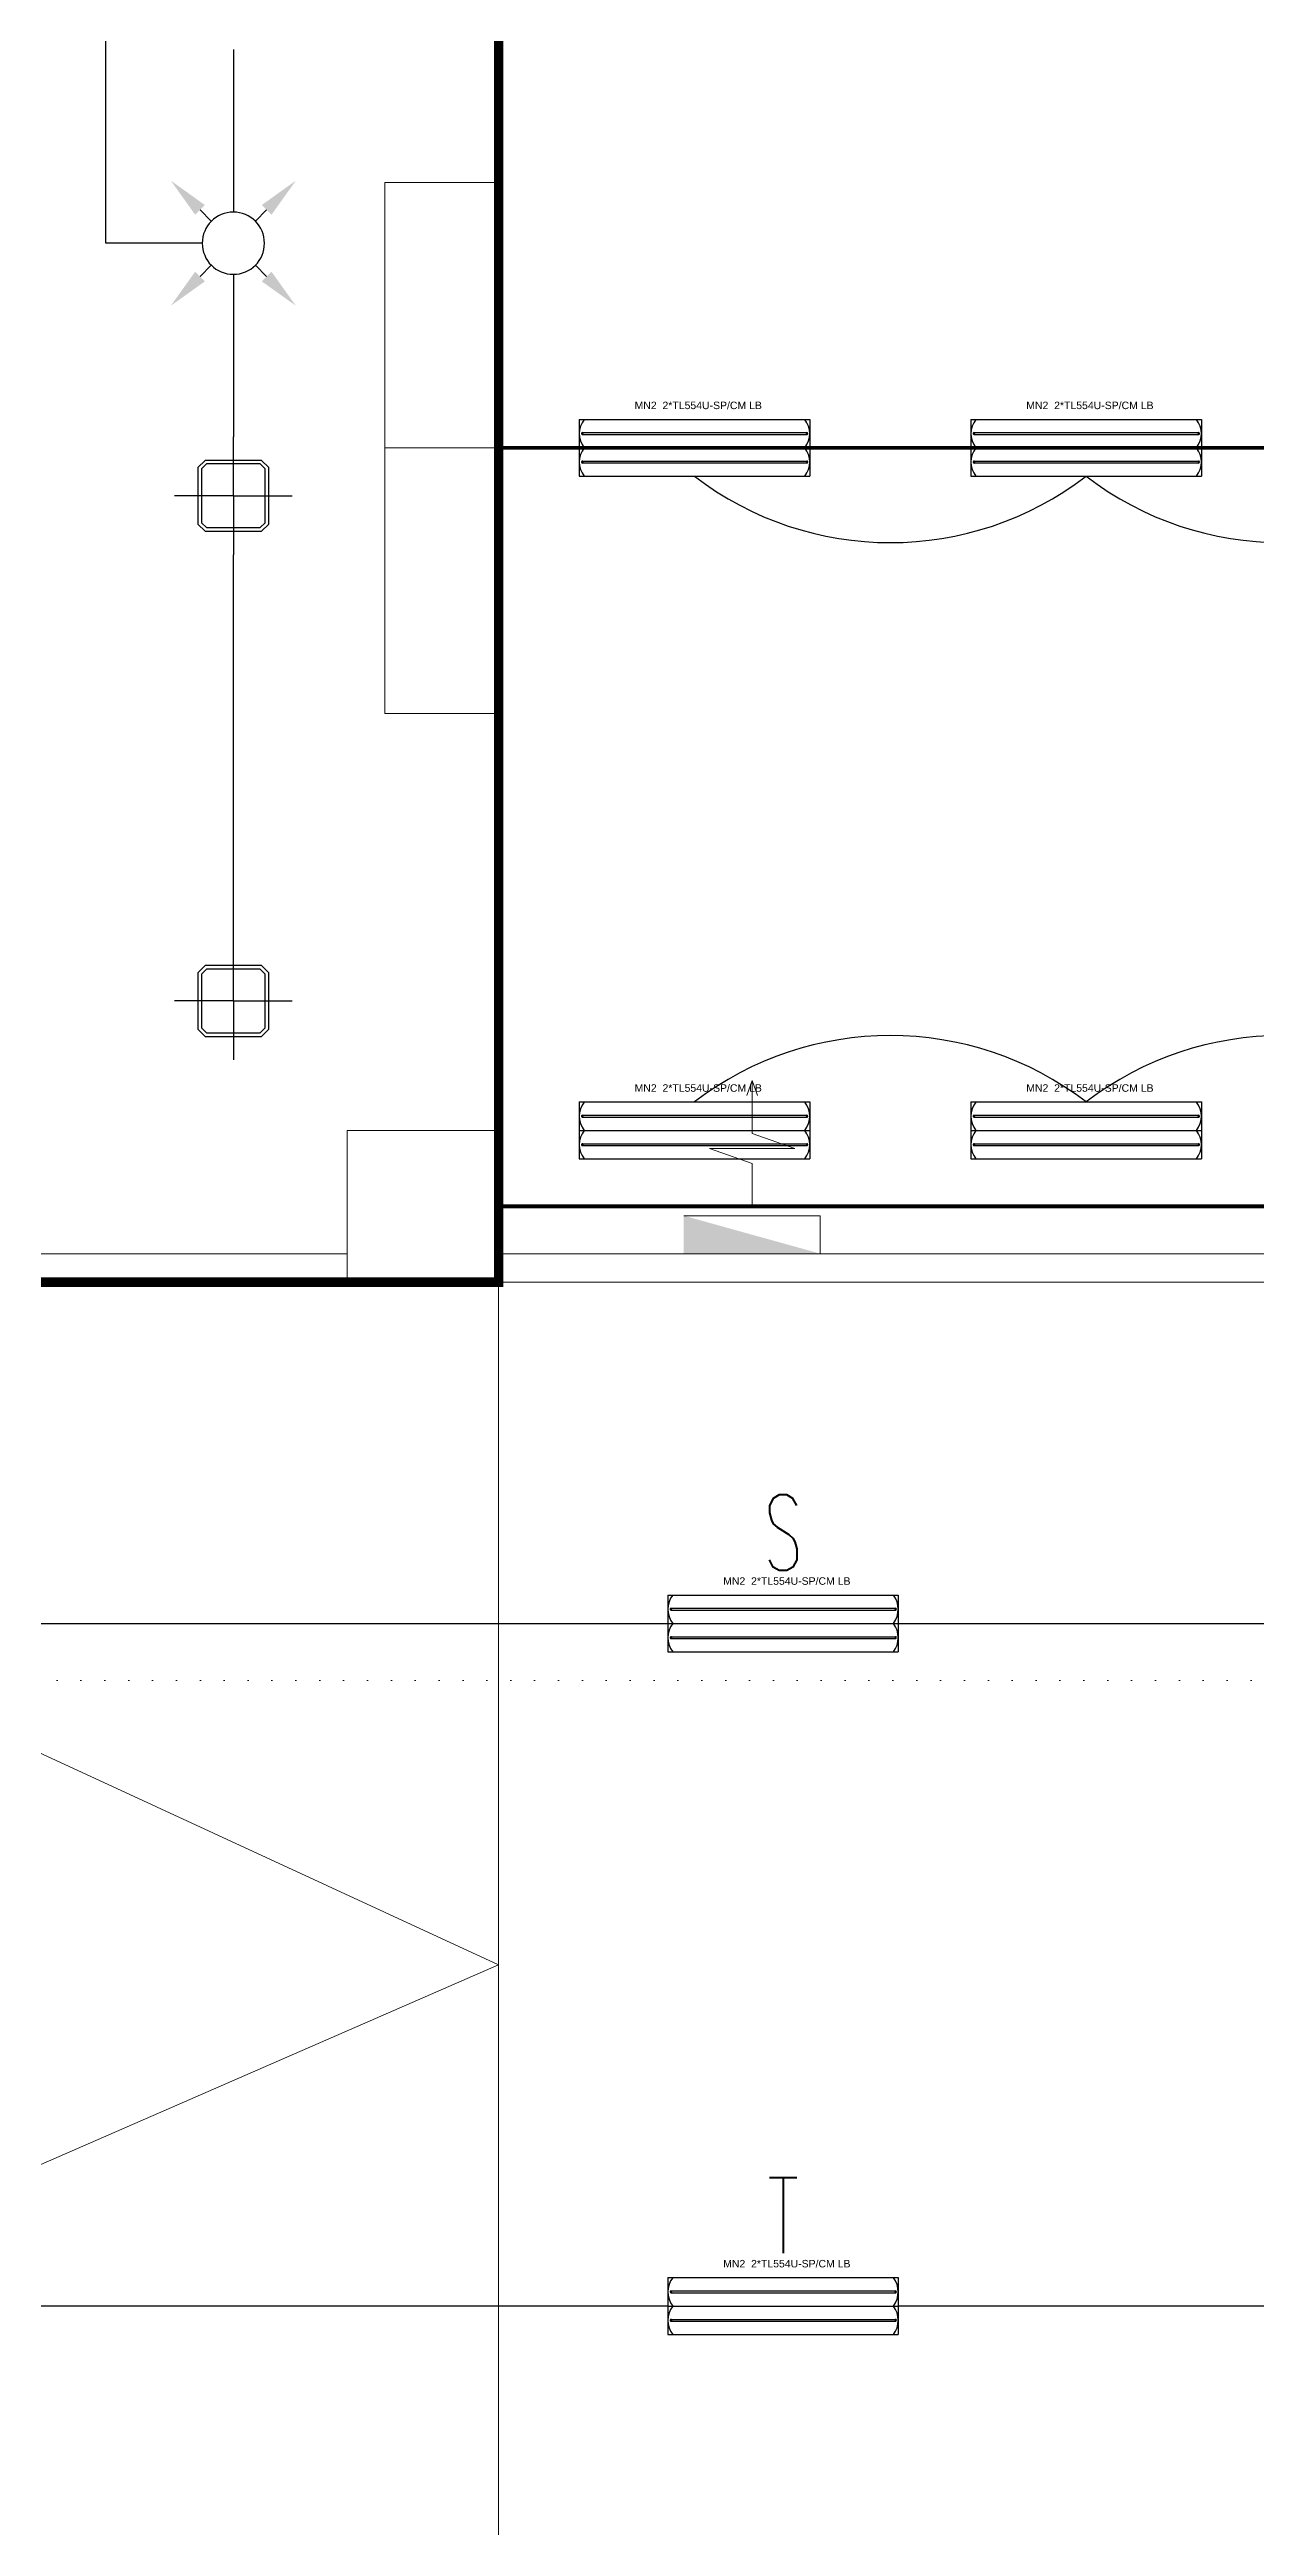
# Model space of a CAD drawing. Header units: metres. Extents: x -13316 to 152404, y -3899 to 30226.
# Drawn here: x 57723 to 58359, y 464 to 1770 of the extents above; entities that cross this region are included whole.
import ezdxf
from ezdxf.enums import TextEntityAlignment as Align

# ---------------------------------------------------------------- set-up
doc = ezdxf.new("R2010")
doc.units = ezdxf.units.M
doc.header["$LTSCALE"] = 100
doc.header["$MEASUREMENT"] = 0
doc.linetypes.add('DOT2', pattern=[0.125, 0, -0.125])
doc.linetypes.add('HIDDEN', pattern=[0.375, 0.25, -0.125])
doc.layers.get('0').update_dxf_attribs({"color": 9, "lineweight": 9})
for name, color, linetype, lineweight in [('00', 9, 'Continuous', 9), ('01', 9, 'Continuous', 9), ('05', 9, 'Continuous', 9), ('06D', 9, 'Continuous', 9), ('20', 9, 'DOT2', 9), ('32-ekipman', 9, 'Continuous', 9), ('E-2x18(W) PL DOWNLIGHT ARMATÜR (SIVAÜSTÜ)', 7, 'Continuous', 30), ('E-2x54 W SIVAÜSTÜ FLUORESAN YÜKSEK TAVAN ARMATÜRÜ', 7, 'Continuous', 30), ('E-KABLO', 7, 'Continuous', 30), ('E-LINYE', 7, 'Continuous', 30), ('E-TAVAN TİPİ 360° VARLIK SENSÖRÜ (ALGILAMA ÇAPI 10 14 m)', 7, 'Continuous', 30)]:
    doc.layers.add(name, color=color, linetype=linetype, lineweight=lineweight)
doc.styles.add('Arial', font='arial.ttf', dxfattribs={"height": 2.5})
doc.styles.add('E-YAZI', font='txttw.shx')

# ---------------------------------------------------------------- blocks, each defined once
blk = doc.blocks.new('2x54 W SIVAÜSTÜ FLUORESAN YÜKSEK TAVAN ARMATÜRÜ')
at = {"layer": 'E-2x54 W SIVAÜSTÜ FLUORESAN YÜKSEK TAVAN ARMATÜRÜ', "color": 4}
for p, q in [((-60.8, 15), (-60.8, -15)), ((-60.8, 15), (60.8, 15)), ((60.8, 15), (60.8, 0)), ((-60, 0), (-15, 0)), ((15, 0), (60, 0)), ((60.8, 0), (60.8, -15)), ((-60.8, -15), (60.8, -15))]:
    blk.add_line(p, q, dxfattribs=at)
at = {"layer": 'E-2x54 W SIVAÜSTÜ FLUORESAN YÜKSEK TAVAN ARMATÜRÜ', "color": 7}
for p, q in [((-60.8, 0), (60.8, 0)), ((-59.3, 8), (59.3, 8)), ((-59.2, 7), (59.4, 7)), ((-59.3, -7), (59.3, -7)), ((-59.2, -8), (59.4, -8))]:
    blk.add_line(p, q, dxfattribs=at)
for centre in [(-59.2, 7.6), (-59.2, 7.3), (59.4, 7.6), (59.4, 7.3), (-59.2, -7.4), (-59.2, -7.7), (59.4, -7.4), (59.4, -7.7)]:
    blk.add_circle(centre, 0.11, dxfattribs=at)
for centre, radius, start, end in [((-48.7, 7.5), 12.1, 141.86, 218.14), ((48.7, 7.5), 12.1, 321.86, 38.14), ((-59.1, 7.5), 0.515, 106.8674, 266.7612), ((-59.3, 7.5), 0.519, 289.2244, 84.4042), ((59.5, 7.5), 0.515, 106.8674, 266.7612), ((59.3, 7.5), 0.519, 289.2244, 84.4042), ((-48.7, -7.5), 12.1, 141.86, 218.14), ((-59.1, -7.5), 0.515, 106.8674, 266.7612), ((-59.3, -7.5), 0.519, 289.2244, 84.4042), ((48.7, -7.5), 12.1, 321.86, 38.14), ((59.5, -7.5), 0.515, 106.8674, 266.7612), ((59.3, -7.5), 0.519, 289.2244, 84.4042)]:
    blk.add_arc(centre, radius, start, end, dxfattribs=at)
at = {"layer": 'E-2x54 W SIVAÜSTÜ FLUORESAN YÜKSEK TAVAN ARMATÜRÜ', "color": 7, "style": 'Arial'}
blk.add_text('MN2  2*TL554U-SP/CM LB', height=3.951, dxfattribs=at).set_placement((-31.6, 20.4))
blk = doc.blocks.new('100_2x18(W) PL DOWNLIGHT ARMATÜR (SIVAÜSTÜ)')
at = {"layer": 'E-2x18(W) PL DOWNLIGHT ARMATÜR (SIVAÜSTÜ)', "color": 4, "ltscale": 0.4}
for q in [(0, 25), (0, 25), (-25, 0), (-25, 0), (0, -25), (25, 0), (0, -25), (25, 0)]:
    blk.add_line((0, 0), q, dxfattribs=at)
at = {"layer": 'E-2x18(W) PL DOWNLIGHT ARMATÜR (SIVAÜSTÜ)', "color": 4}
for p, q in [((-12, 15), (-15, 12)), ((-15, 12), (-15, -12)), ((-11.4, 13.5), (-13.5, 11.4)), ((-13.5, 11.4), (-13.5, -11.4)), ((12, 15), (-12, 15)), ((11.4, 13.5), (-11.4, 13.5)), ((13.5, 11.4), (11.4, 13.5)), ((15, 12), (12, 15)), ((13.5, -11.4), (13.5, 11.4)), ((15, -12), (15, 12)), ((-15, -12), (-12, -15)), ((-13.5, -11.4), (-11.4, -13.5)), ((-12, -15), (12, -15)), ((-11.4, -13.5), (11.4, -13.5)), ((11.4, -13.5), (13.5, -11.4)), ((12, -15), (15, -12))]:
    blk.add_line(p, q, dxfattribs=at)
blk = doc.blocks.new('100_TAVAN TİPİ 360° VARLIK SENSÖRÜ (ALGILAMA ÇAPI 10 14 m)')
at = {"layer": 'E-TAVAN TİPİ 360° VARLIK SENSÖRÜ (ALGILAMA ÇAPI 10 14 m)', "color": 3}
for p, q in [((-1.099, 1.099), (-0.726, 0.726)), ((1.099, 1.099), (0.726, 0.726)), ((-1.099, -1.099), (-0.726, -0.726)), ((1.099, -1.099), (0.726, -0.726))]:
    blk.add_line(p, q, dxfattribs=at)
at = {"layer": 'E-TAVAN TİPİ 360° VARLIK SENSÖRÜ (ALGILAMA ÇAPI 10 14 m)', "color": 4}
blk.add_circle((0, 0), 1.026, dxfattribs=at)
at = {"layer": 'E-TAVAN TİPİ 360° VARLIK SENSÖRÜ (ALGILAMA ÇAPI 10 14 m)', "color": 3}
for points in [[(-1.26, 0.939), (-0.939, 1.259), (-2.061, 2.061)], [(1.26, 0.939), (0.939, 1.259), (2.061, 2.061)], [(-1.26, -0.939), (-0.939, -1.259), (-2.061, -2.061)], [(1.26, -0.939), (0.939, -1.259), (2.061, -2.061)]]:
    blk.add_solid(points, dxfattribs=at)
blk = doc.blocks.new('p-kolon_80x80')
blk.add_lwpolyline([(-40, -40), (40, -40), (40, 40), (-40, 40)], close=True)
blk = doc.blocks.new('1.bod.mimari.elk')
at = {"layer": '01'}
blk.add_blockref('p-kolon_80x80', (1600, -7790), dxfattribs=at)
blk = doc.blocks.new('p-işyeri')
at = {"color": 0, "const_width": 2}
blk.add_lwpolyline([(200, 0), (200, 700), (-200, 700), (-200, 0)], close=True, dxfattribs=at)
blk = doc.blocks.new('YD-72-20')
at = {"linetype": 'Continuous'}
for p, q in [((0, 0.714), (-0.028, 0.634)), ((0, 0.714), (0.028, 0.634)), ((0, 0.434), (0, 0.714)), ((0.225, 0.355), (0, 0.434)), ((-0.225, 0.355), (0.225, 0.355)), ((-0.225, 0.355), (0, 0.276)), ((0, 0.058), (0, 0.276)), ((0.36, 0), (-0.36, 0)), ((0.36, 0), (0.36, -0.2))]:
    blk.add_line(p, q, dxfattribs=at)
blk.add_solid([(0.36, -0.2), (-0.36, 0), (-0.36, -0.2)])
blk = doc.blocks.new('b1 yan.dol')
at = {"xscale": 100, "yscale": 100, "zscale": 100}
blk.add_blockref('YD-72-20', (57773.7, -18676.4), dxfattribs=at)
blk = doc.blocks.new('p-birim')
blk.add_lwpolyline([(0, 0), (1, 0), (1, 1), (0, 1)], close=True)
blk = doc.blocks.new('1.bod.mimari1.elk')
at = {"layer": '00'}
for points in [[(1560, -7815), (1560, -7815), (1560, -7815), (1560, -7815), (1560, -7815), (1560, -7830), (1260, -7830), (1260, -7815), (1560, -7815)], [(1640, -7815), (2260, -7815), (2260, -7830), (1640, -7830)]]:
    blk.add_lwpolyline(points, close=True, dxfattribs=at)
at = {"layer": '06D', "linetype": 'DOT2'}
blk.add_lwpolyline([(640, -5042.1), (640, -7840, 0.4142136), (840, -8040), (3100, -8040)], format="xyb", dxfattribs=at)
at = {"layer": '06D'}
blk.add_lwpolyline([(940, -8530), (1640, -8530), (1640, -7830), (860, -7830), (1640, -8190), (860, -8530, -0.3624657), (40, -7830), (860, -7830)], format="xyb", dxfattribs=at)
at = {"layer": '20', "ltscale": 2, "const_width": 5}
blk.add_lwpolyline([(860, -7830), (1640, -7830), (1640, -4630), (1640, -4630), (1640, -3830), (1640, -3830), (1640, -2240), (3740, -2240), (3740, -1723.58)], dxfattribs=at)
at = {"layer": '05', "xscale": 60.00000000000003, "yscale": 140}
blk.add_blockref('p-birim', (1580, -7390), dxfattribs=at)
at = {"layer": '05', "xscale": -60.00000000000003, "yscale": 140, "rotation": 180}
blk.add_blockref('p-birim', (1580, -7390.07), dxfattribs=at)
at = {"layer": '06D', "color": 89, "linetype": 'HIDDEN', "true_color": 0x2e4d23, "rotation": 90}
for p in [(2340, -7190), (2340, -7590)]:
    blk.add_blockref('p-işyeri', p, dxfattribs=at)
at = {"layer": '32-ekipman'}
blk.add_blockref('b1 yan.dol', (-56000, 10881.42), dxfattribs=at)

msp = doc.modelspace()

# ---------------------------------------------------------------- linework, layer by layer
at = {"layer": 'E-KABLO', "color": 3}
for p, q in [((57752.69, 1667.9), (57752.69, 2713.58)), ((57803.58, 1667.9), (57752.69, 1667.9))]:
    msp.add_line(p, q, dxfattribs=at)
at = {"layer": 'E-KABLO', "color": 6}
for p, q in [((57820, 1770.03), (57820, 1684.32)), ((57820, 1651.48), (57820, 1565.77)), ((57820, 1299.35), (57820, 1503.61)), ((57414.17, 940), (58049.28, 940)), ((58170.88, 940), (58806, 940)), ((58049.28, 580), (57414.17, 580)), ((58806, 580), (58170.88, 580))]:
    msp.add_line(p, q, dxfattribs=at)
for centre, start, end in [((58166.67, 1680.04), 232.57652, 307.42348), ((58373.33, 1680.04), 232.57652, 307.42348), ((58166.67, 1079.96), 52.57652, 127.42348), ((58373.33, 1079.96), 52.57652, 127.42348)]:
    msp.add_arc(centre, 170.04, start, end, dxfattribs=at)

# ---------------------------------------------------------------- block references
at = {"layer": '06D'}
for name in ['1.bod.mimari.elk', '1.bod.mimari1.elk']:
    msp.add_blockref(name, (56320, 8950), dxfattribs=at)
at = {"layer": 'E-2x18(W) PL DOWNLIGHT ARMATÜR (SIVAÜSTÜ)', "color": 6, "xscale": 1.243104, "yscale": 1.243104, "zscale": 1.243104}
for p in [(57820, 1534.69), (57820, 1268.27)]:
    msp.add_blockref('100_2x18(W) PL DOWNLIGHT ARMATÜR (SIVAÜSTÜ)', p, dxfattribs=at)
at = {"layer": 'E-2x54 W SIVAÜSTÜ FLUORESAN YÜKSEK TAVAN ARMATÜRÜ', "color": 6}
for p in [(58063.33, 1560), (58270, 1560), (58063.33, 1200), (58270, 1200), (58110.08, 940), (58110.08, 580)]:
    msp.add_blockref('2x54 W SIVAÜSTÜ FLUORESAN YÜKSEK TAVAN ARMATÜRÜ', p, dxfattribs=at)
at = {"layer": 'E-TAVAN TİPİ 360° VARLIK SENSÖRÜ (ALGILAMA ÇAPI 10 14 m)', "xscale": -16, "yscale": 16, "zscale": 16, "rotation": 180}
msp.add_blockref('100_TAVAN TİPİ 360° VARLIK SENSÖRÜ (ALGILAMA ÇAPI 10 14 m)', (57820, 1667.9), dxfattribs=at)

# ---------------------------------------------------------------- texts
at = {"layer": 'E-LINYE', "color": 3, "linetype": 'Continuous', "style": 'E-YAZI', "width": 0.6}
for s, p in [('S', (58110.08, 987.85)), ('T', (58110.08, 627.85))]:
    msp.add_text(s, height=40, dxfattribs=at).set_placement(p, align=Align.MIDDLE_CENTER)

doc.saveas('drawing.dxf')
